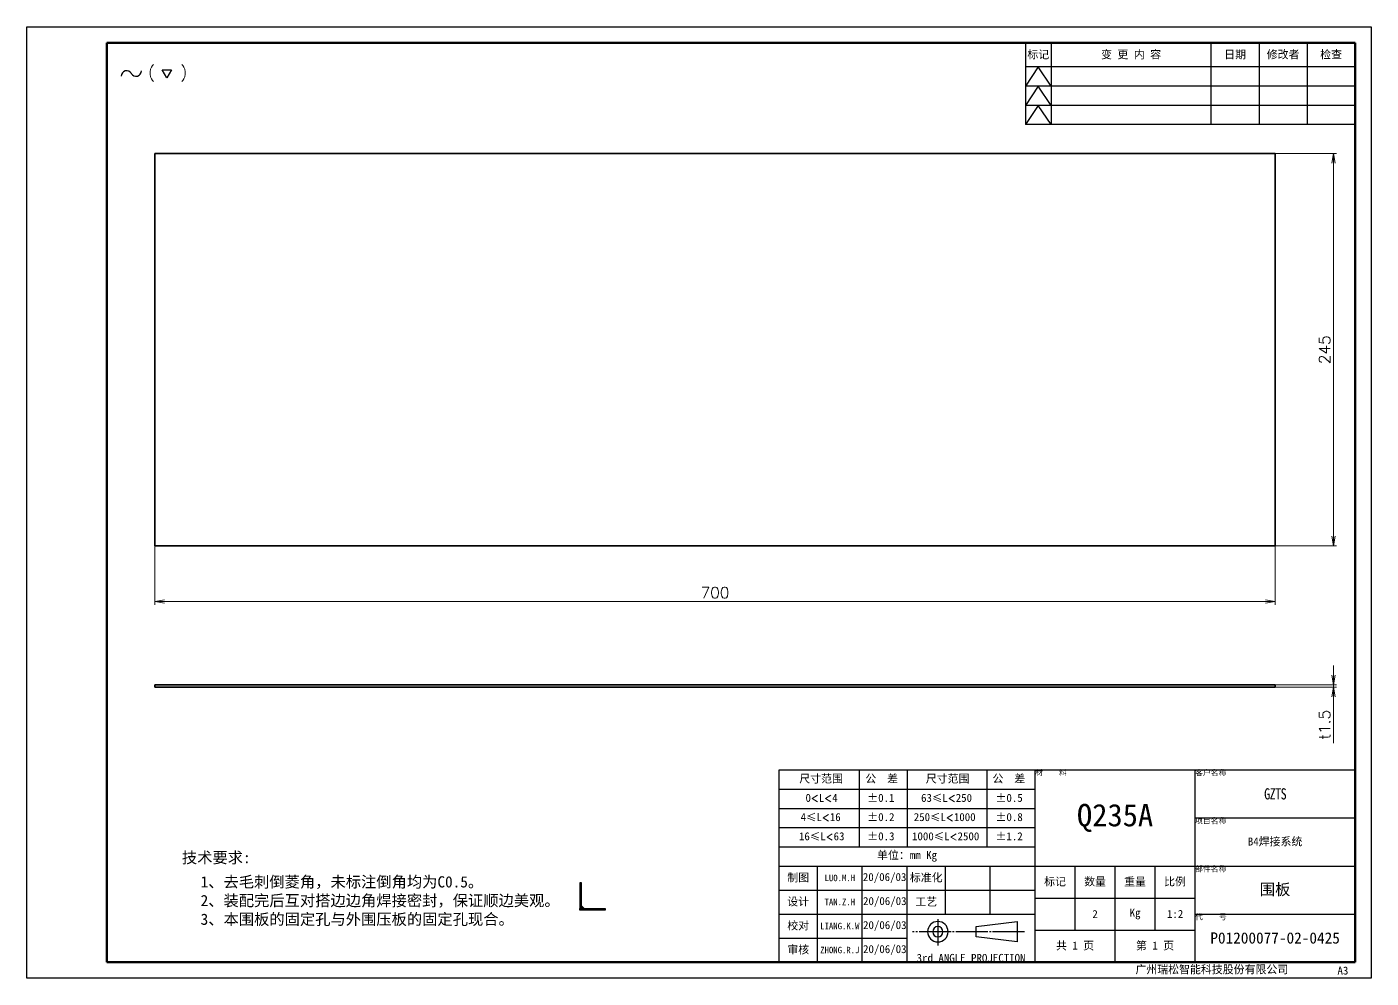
# Model space of a CAD drawing. Header units: millimetres. Extents: x -73083 to 81340, y -6859 to 6812.
# Drawn here: x 67759 to 68599, y -6850 to -6256 of the extents above; entities that cross this region are included whole.
import ezdxf

# ---------------------------------------------------------------- set-up
doc = ezdxf.new("R2010")
doc.units = ezdxf.units.MM
doc.linetypes.add('CENTER-HOKUTO', pattern=[23, 20, -1, 1, -1])
doc.layers.add('A3', color=7, linetype='Continuous', plot=False)
doc.layers.add('AM_VIS', color=7, linetype='Continuous', lineweight=50)
doc.layers.add('SOLID LINE', color=7, linetype='Continuous', lineweight=30)
doc.layers.add('title_frame', color=7, linetype='Continuous')
doc.layers.add('word_dim', color=253, linetype='Continuous')
doc.styles.get("Standard").update_dxf_attribs({"font": 'romans.shx', "bigfont": 'bigfont.shx'})
doc.dimstyles.new('STANDARD 1-2', dxfattribs={"dimscale": 2, "dimtxt": 3.5, "dimasz": 3, "dimexe": 1, "dimexo": 0, "dimgap": 1, "dimtad": 3, "dimdsep": 46, "dimtxsty": 'Standard', "dimblk1": 'OPEN', "dimblk2": 'OPEN', "dimsah": 1, "dimcen": 0, "dimclrd": 256, "dimclre": 256, "dimclrt": 3, "dimazin": 2, "dimtfac": 1, "dimtmove": 0, "dimatfit": 3, "dimldrblk": 'OPEN', "dimfxl": 0, "dimtolj": 1, "dimtzin": 0, "dimlwd": 13, "dimlwe": 13, "dimarcsym": 0})

# ---------------------------------------------------------------- blocks, each defined once
blk = doc.blocks.new('shiage0')
at = {"layer": 'word_dim', "color": 3, "linetype": 'Continuous'}
for centre, start, end in [((1.69, 0), 30, 180), ((4.61, 1.69), 210, 0)]:
    blk.add_arc(centre, 1.69, start, end, dxfattribs=at)
blk = doc.blocks.new('12')
at = {"layer": 'title_frame', "color": 3, "linetype": 'Continuous'}
blk.add_lwpolyline([(20.46, 3.03), (19.01, 5.53), (21.9, 5.53)], close=True, dxfattribs=at)
blk.add_blockref('shiage0', (6.23, 3.56), dxfattribs=at)
blk.add_text('(   )', height=3.5, dxfattribs=at).set_placement((14.64, 3.08))
blk = doc.blocks.new('_Open')
at = {"color": 0, "lineweight": -2}
for p, q in [((-1, 0.17), (0, 0)), ((-1, -0.17), (0, 0)), ((0, 0), (-1, 0))]:
    blk.add_line(p, q, dxfattribs=at)
blk = doc.blocks.new('*D687')
at = {"layer": 'DEFPOINTS', "color": 0, "linetype": 'Continuous', "ltscale": 5}
for p in [(67838.6, -6580.36), (68538.6, -6580.36), (68538.6, -6615.07)]:
    blk.add_point(p, dxfattribs=at)
at = {"layer": 'word_dim', "linetype": 'Continuous', "lineweight": 13, "ltscale": 5}
for p, q in [((67838.6, -6580.36), (67838.6, -6617.07)), ((68538.6, -6580.36), (68538.6, -6617.07)), ((67844.6, -6615.07), (68532.6, -6615.07))]:
    blk.add_line(p, q, dxfattribs=at)
at = {"layer": 'word_dim', "linetype": 'Continuous', "lineweight": 13, "ltscale": 5, "xscale": 6, "yscale": 6, "zscale": 6, "rotation": 180}
blk.add_blockref('_Open', (67838.6, -6615.07), dxfattribs=at)
at = {"layer": 'word_dim', "linetype": 'Continuous', "lineweight": 13, "ltscale": 5, "xscale": 6, "yscale": 6, "zscale": 6}
blk.add_blockref('_Open', (68538.6, -6615.07), dxfattribs=at)
at = {"layer": 'word_dim', "color": 3, "linetype": 'Continuous', "ltscale": 5, "insert": (68188.6, -6609.57), "char_height": 7, "attachment_point": 5}
blk.add_mtext('\\A1;700', dxfattribs=at)
blk = doc.blocks.new('*D688')
at = {"layer": 'DEFPOINTS', "color": 0, "linetype": 'Continuous', "ltscale": 5}
for p in [(68538.6, -6335.36), (68575.08, -6335.36), (68538.6, -6580.36)]:
    blk.add_point(p, dxfattribs=at)
at = {"layer": 'word_dim', "linetype": 'Continuous', "lineweight": 13, "ltscale": 5}
for p, q in [((68538.6, -6335.36), (68577.08, -6335.36)), ((68575.08, -6574.36), (68575.08, -6341.36)), ((68538.6, -6580.36), (68577.08, -6580.36))]:
    blk.add_line(p, q, dxfattribs=at)
at = {"layer": 'word_dim', "linetype": 'Continuous', "lineweight": 13, "ltscale": 5, "xscale": 6, "yscale": 6, "zscale": 6}
for p, rotation in [((68575.08, -6335.36), 90), ((68575.08, -6580.36), 270)]:
    blk.add_blockref('_Open', p, dxfattribs=dict(at, rotation=rotation))
at = {"layer": 'word_dim', "color": 3, "linetype": 'Continuous', "ltscale": 5, "insert": (68569.58, -6457.86), "char_height": 7, "attachment_point": 5, "rotation": 90}
blk.add_mtext('\\A1;245', dxfattribs=at)
blk = doc.blocks.new('*D689')
at = {"layer": 'DEFPOINTS', "color": 0, "linetype": 'Continuous', "ltscale": 5}
for p in [(68538.6, -6667.04), (68538.6, -6668.54), (68575.08, -6668.54)]:
    blk.add_point(p, dxfattribs=at)
at = {"layer": 'word_dim', "linetype": 'Continuous', "lineweight": 13, "ltscale": 5}
for p, q in [((68575.08, -6661.04), (68575.08, -6655.04)), ((68538.6, -6667.04), (68577.08, -6667.04)), ((68538.6, -6668.54), (68577.08, -6668.54)), ((68575.08, -6667.04), (68575.08, -6668.54)), ((68575.08, -6674.54), (68575.08, -6703.54))]:
    blk.add_line(p, q, dxfattribs=at)
at = {"layer": 'word_dim', "linetype": 'Continuous', "lineweight": 13, "ltscale": 5, "xscale": 6, "yscale": 6, "zscale": 6}
for p, rotation in [((68575.08, -6667.04), 270), ((68575.08, -6668.54), 90)]:
    blk.add_blockref('_Open', p, dxfattribs=dict(at, rotation=rotation))
at = {"layer": 'word_dim', "color": 3, "linetype": 'Continuous', "ltscale": 5, "insert": (68569.58, -6692.04), "char_height": 7, "attachment_point": 5, "rotation": 90}
blk.add_mtext('\\A1;{\\Fromans,bigfont|c134;t}1.5', dxfattribs=at)

msp = doc.modelspace()

# ---------------------------------------------------------------- hatches: boundary and pattern name
at = {"layer": 'word_dim', "linetype": 'Continuous', "ltscale": 5}
msp.add_hatch(color=3, dxfattribs=at).paths.add_polyline_path([(68105.27741, -6806.70979), (68106.88603, -6806.70979), (68105.27741, -6805.11483)])

# ---------------------------------------------------------------- linework, layer by layer
at = {"color": 7, "lineweight": 35}
for p, q in [((67838.60354, -6580.35825), (67838.60354, -6335.35822)), ((68538.60379, -6335.35822), (67838.60354, -6335.35822)), ((68538.60379, -6335.35822), (68538.60379, -6580.35825)), ((67838.60354, -6580.35825), (68538.60379, -6580.35825)), ((67838.60354, -6667.0378), (68538.60379, -6667.03976)), ((67838.60354, -6668.5378), (68538.60379, -6668.53976))]:
    msp.add_line(p, q, dxfattribs=at)
at = {"color": 7, "lineweight": 35, "ltscale": 0.0375}
for p, q in [((67838.60354, -6667.0378), (67838.60354, -6668.5378)), ((68538.60379, -6667.03976), (68538.60379, -6668.53976))]:
    msp.add_line(p, q, dxfattribs=at)
at = {"layer": 'A3', "linetype": 'Continuous'}
msp.add_lwpolyline([(67758.60952, -6256.2324), (68598.60952, -6256.2324), (68598.60952, -6850.2324), (67758.60952, -6850.2324)], close=True, dxfattribs=at)
at = {"layer": 'AM_VIS', "linetype": 'Continuous'}
for p, q in [((68588.60952, -6266.2324), (67808.60952, -6266.2324)), ((67808.60952, -6840.2324), (67808.60952, -6266.2324)), ((68588.60952, -6840.2324), (68588.60952, -6266.2324)), ((68588.60952, -6840.2324), (67808.60952, -6840.2324))]:
    msp.add_line(p, q, dxfattribs=at)
at = {"layer": 'title_frame', "linetype": 'Continuous'}
for p, q in [((68382.60952, -6266.2324), (68382.60952, -6317.2324)), ((68398.60952, -6266.2324), (68398.60952, -6317.2324)), ((68498.60952, -6317.2324), (68498.60952, -6266.2324)), ((68528.60952, -6266.2324), (68528.60952, -6317.2324)), ((68558.60952, -6266.2324), (68558.60952, -6317.2324)), ((68588.60952, -6317.2324), (68588.60952, -6266.2324)), ((68588.60952, -6281.2324), (68382.60952, -6281.2324)), ((68390.60952, -6281.2324), (68382.60952, -6293.2324)), ((68398.60952, -6293.2324), (68390.60952, -6281.2324)), ((68588.60952, -6293.2324), (68382.60952, -6293.2324)), ((68390.60952, -6293.2324), (68382.60952, -6305.2324)), ((68398.60952, -6305.2324), (68390.60952, -6293.2324)), ((68588.60952, -6305.2324), (68382.60952, -6305.2324)), ((68390.60952, -6305.2324), (68382.60952, -6317.2324)), ((68398.60952, -6317.2324), (68390.60952, -6305.2324)), ((68588.60952, -6317.2324), (68382.60952, -6317.2324)), ((68228.60952, -6720.2324), (68588.60952, -6720.2324)), ((68228.60952, -6840.2324), (68228.60952, -6720.2324)), ((68278.60952, -6720.2324), (68278.60952, -6768.2324)), ((68308.60952, -6720.2324), (68308.60952, -6768.2324)), ((68358.60952, -6768.2324), (68358.60952, -6720.2324)), ((68388.60952, -6840.2324), (68388.60952, -6720.2324)), ((68488.60952, -6840.2324), (68488.60952, -6720.2324)), ((68588.60952, -6840.2324), (68588.60952, -6720.2324)), ((68228.60952, -6732.2324), (68388.60952, -6732.2324)), ((68228.60952, -6744.2324), (68388.60952, -6744.2324)), ((68488.60952, -6750.2324), (68588.60952, -6750.2324)), ((68228.60952, -6756.2324), (68388.60952, -6756.2324)), ((68228.60952, -6768.2324), (68388.60952, -6768.2324)), ((68228.60952, -6780.2324), (68588.60952, -6780.2324)), ((68252.60952, -6840.2324), (68252.60952, -6780.2324)), ((68280.60952, -6840.2324), (68280.60952, -6780.2324)), ((68280.60952, -6840.2324), (68280.60952, -6780.2324)), ((68280.60952, -6840.2324), (68280.60952, -6780.2324)), ((68308.60952, -6840.2324), (68308.60952, -6780.2324)), ((68332.60952, -6810.2324), (68332.60952, -6780.2324)), ((68360.60952, -6810.2324), (68360.60952, -6780.2324)), ((68413.60952, -6820.2324), (68413.60952, -6780.2324)), ((68438.60952, -6840.2324), (68438.60952, -6780.2324)), ((68463.60952, -6820.2324), (68463.60952, -6780.2324)), ((68228.60952, -6795.2324), (68388.60952, -6795.2324)), ((68388.60952, -6800.2324), (68488.60952, -6800.2324)), ((68228.60952, -6810.2324), (68388.60952, -6810.2324)), ((68488.60952, -6810.2324), (68588.60952, -6810.2324)), ((68388.60952, -6820.2324), (68488.60952, -6820.2324)), ((68228.60952, -6825.2324), (68308.60952, -6825.2324)), ((68228.60952, -6840.2324), (68588.60952, -6840.2324)), ((68228.60952, -6840.2324), (68588.60952, -6840.2324))]:
    msp.add_line(p, q, dxfattribs=at)
at = {"layer": 'title_frame', "color": 2, "linetype": 'CENTER-HOKUTO'}
for p, q in [((68327.87849, -6813.39556), (68327.87849, -6829.93316)), ((68382.08969, -6821.26756), (68312.07369, -6821.26756))]:
    msp.add_line(p, q, dxfattribs=at)
at = {"layer": 'title_frame', "color": 3, "linetype": 'Continuous'}
for p, q in [((68351.87849, -6818.06756), (68377.47849, -6814.86756)), ((68351.87849, -6824.46756), (68351.87849, -6818.06756)), ((68377.47849, -6814.86756), (68377.47849, -6827.66756)), ((68377.47849, -6827.66756), (68351.87849, -6824.46756))]:
    msp.add_line(p, q, dxfattribs=at)
for radius in [6.4, 3.2]:
    msp.add_arc((68327.87849, -6821.26756), radius, 0, 359.98938268, dxfattribs=at)
at = {"layer": 'word_dim', "color": 3, "linetype": 'Continuous', "ltscale": 5}
for p, q in [((68104.07741, -6790.70979), (68104.07741, -6806.70979)), ((68105.27741, -6790.70979), (68104.07741, -6790.70979)), ((68105.27741, -6806.70979), (68105.27741, -6790.70979)), ((68104.07741, -6806.70979), (68105.27741, -6806.70979)), ((68104.07741, -6806.70979), (68120.07741, -6806.70979)), ((68104.07741, -6807.90979), (68104.07741, -6806.70979)), ((68120.07741, -6807.90979), (68104.07741, -6807.90979)), ((68105.27741, -6805.11483), (68106.88603, -6806.70979)), ((68105.27741, -6805.11483), (68106.88603, -6806.70979)), ((68106.88603, -6806.70979), (68105.27741, -6806.70979)), ((68120.07741, -6806.70979), (68120.07741, -6807.90979))]:
    msp.add_line(p, q, dxfattribs=at)

# ---------------------------------------------------------------- block references
at = {"layer": 'word_dim', "color": 3, "linetype": 'Continuous', "ltscale": 5, "xscale": 2, "yscale": 2, "zscale": 2}
msp.add_blockref('12', (67805.11825, -6294.14196), dxfattribs=at)

# ---------------------------------------------------------------- texts
at = {"layer": 'SOLID LINE', "ltscale": 0.5}
for s, insert, char_height, width, attachment_point in [('\\pt30;{\\fSimHei|b0|i0|c134|p2;\\C3;标记}', (68390.60952, -6273.7324), 5, 16, 5), ('\\pt30;{\\fSimHei|b0|i0|c134|p2;\\C3;变 更 内 容}', (68448.60952, -6273.7324), 5, 100, 5), ('\\pt30;{\\fSimHei|b0|i0|c134|p2;\\C3;日期}', (68513.60952, -6273.7324), 5, 30, 5), ('\\pt30;{\\fSimHei|b0|i0|c134|p2;\\C3;修改者}', (68543.60952, -6273.7324), 5, 30, 5), ('\\pt30;{\\fSimHei|b0|i0|c134|p2;\\C3;检查}', (68573.60952, -6273.7324), 5, 30, 5), ('{\\fSimHei|b0|i0|c134|p2;\\C3;材    料}', (68388.60952, -6720.2324), 3.5, 100, 1), ('\\pt21;{\\fSimHei|b0|i0|c134|p2;\\C3;客户名称}', (68488.60952, -6720.2324), 3.5, 100, 1), ('\\pt30;{\\fSimHei|b0|i0|c134|p2;\\C3;尺寸范围}', (68241.24944, -6723.17453), 5, 90.6030377, 1), ('\\pt30;{\\fSimHei|b0|i0|c134|p2;\\C3;公  差}', (68282.55692, -6723.17453), 5, 90.6030377, 1), ('\\pt30;{\\fSimHei|b0|i0|c134|p2;\\C3;尺寸范围}', (68320.34435, -6723.17453), 5, 90.6030377, 1), ('\\pt30;{\\fSimHei|b0|i0|c134|p2;\\C3;公  差}', (68362.02164, -6723.17453), 5, 90.6030377, 1), ('\\pt30;{\\fSimHei|b0|i0|c134|p2;\\C3;0\\Fromans,bigfont|c134;\\H0.9583x;<\\fSimHei|b0|i0|c134|p2;\\H1.044x;L\\Fromans,bigfont|c134;\\H0.9583x;<\\fSimHei|b0|i0|c134|p2;\\H1.044x;4}', (68245.17058, -6735.17453), 5, 90.6030377, 1), ('\\pt30;{\\fSimHei|b0|i0|c134|p2;\\C3;%%P0.1}', (68283.7742, -6735.17453), 5, 90.6030377, 1), ('\\pt30;{\\fSimHei|b0|i0|c134|p2;\\C3;63\\H0.9583x;≤\\H1.044x;L\\Fromans,bigfont|c134;\\H0.9579x;<\\fSimHei|b0|i0|c134|p2;\\H1.044x;250}', (68317.37688, -6735.17453), 5, 90.6030377, 1), ('\\pt30;{\\fSimHei|b0|i0|c134|p2;\\C3;%%P0.5}', (68363.91485, -6735.17453), 5, 90.6030377, 1), ('{\\fSimHei|b0|i0|c134|p2;\\W0.8;\\T0.9;\\C3;GZTS}', (68538.60952, -6735.2324), 7, 100, 5), ('\\pt84;{\\fSimHei|b0|i0|c134|p2;\\C3;Q235A}', (68438.60952, -6750.2324), 14, 100, 5), ('\\pt30;{\\fSimHei|b0|i0|c134|p2;\\C3;4\\H0.9583x;≤\\H1.043x;L\\Fromans,bigfont|c134;\\H0.9588x;<\\fSimHei|b0|i0|c134|p2;\\H1.043x;16}', (68242.10255, -6747.17453), 5, 90.6030377, 1), ('\\pt30;{\\fSimHei|b0|i0|c134|p2;\\C3;%%P0.2}', (68283.7742, -6747.17453), 5, 90.6030377, 1), ('\\pt30;{\\fSimHei|b0|i0|c134|p2;\\C3;250\\H0.9583x;≤\\H1.044x;L\\Fromans,bigfont|c134;\\H0.9579x;<\\fSimHei|b0|i0|c134|p2;\\H1.044x;1000}', (68312.8116, -6747.17453), 5, 90.6030377, 1), ('\\pt30;{\\fSimHei|b0|i0|c134|p2;\\C3;%%P0.8}', (68363.91485, -6747.17453), 5, 90.6030377, 1), ('\\pt21;{\\fSimHei|b0|i0|c134|p2;\\C3;项目名称}', (68488.60952, -6750.2324), 3.5, 100, 1), ('\\pt30;{\\fSimHei|b0|i0|c134|p2;\\C3;16\\H0.9583x;≤\\H1.044x;L\\Fromans,bigfont|c134;\\H0.9579x;<\\fSimHei|b0|i0|c134|p2;\\H1.044x;63}', (68241.07245, -6759.17453), 5, 90.6030377, 1), ('\\pt30;{\\fSimHei|b0|i0|c134|p2;\\C3;%%P0.3}', (68283.7742, -6759.17453), 5, 90.6030377, 1), ('\\pt30;{\\fSimHei|b0|i0|c134|p2;\\C3;%%P1.2}', (68363.91485, -6759.17453), 5, 90.6030377, 1), ('{\\fSimHei|b0|i0|c134|p2;\\C3;B4焊接系统}', (68538.60952, -6765.2324), 5, 100, 5), ('\\pt30;{\\fSimHei|b0|i0|c134|p2;\\C3;单位：mm Kg}', (68308.60952, -6774.2324), 5, 160, 5), ('\\pt42;{\\fSimHei|b0|i0|c134|p2;\\C3;技术要求:}', (67855.47586, -6771.4716), 7, 60.121052, 1), ('\\pt42;{\\fSimHei|b0|i0|c134|p2;\\C3;\\P\\pt126;1、去毛刺倒菱角，未标注倒角均为C0.5。\\P\\C6;2、装配完后互对搭边边角焊接密封，保证顺边美观。\\P\\pt84;3、本围板的固定孔与外围压板的固定孔现合。}', (67867.17451, -6774.95401), 7, 279.0694198, 1), ('\\pt30;{\\fSimHei|b0|i0|c134|p2;\\C3;制图}', (68240.60952, -6787.7324), 5, 24, 5), ('\\pt288;{\\fSimHei|b0|i0|c134|p2;\\H0.8x;\\C3;LUO.M.H}', (68266.60952, -6787.7324), 5, 28, 5), ('\\pt60;{\\fSimHei|b0|i0|c134|p2;\\C3;20/06/03}', (68294.60952, -6787.7324), 5, 28, 5), ('\\pt30;{\\fSimHei|b0|i0|c134|p2;\\C3;标准化}', (68320.60952, -6787.7324), 5, 24, 5), ('\\pt30;{\\fSimHei|b0|i0|c134|p2;\\C3;标记}', (68401.10952, -6790.2324), 5, 25, 5), ('\\pt30;{\\fSimHei|b0|i0|c134|p2;\\C3;数量}', (68426.10952, -6790.2324), 5, 25, 5), ('\\pt30;{\\fSimHei|b0|i0|c134|p2;\\C3;重量}', (68451.10952, -6790.2324), 5, 25, 5), ('\\pt30;{\\fSimHei|b0|i0|c134|p2;\\C3;比例}', (68476.10952, -6790.2324), 5, 25, 5), ('\\pt21;{\\fSimHei|b0|i0|c134|p2;\\C3;部件名称}', (68488.60952, -6780.2324), 3.5, 100, 1), ('{\\fSimHei|b0|i0|c134|p2;\\C3;围板}', (68538.60952, -6795.2324), 7, 100, 5), ('\\pt30;{\\fSimHei|b0|i0|c134|p2;\\C3;设计}', (68240.60952, -6802.7324), 5, 24, 5), ('\\pt288;{\\fSimHei|b0|i0|c134|p2;\\H0.8x;\\C3;TAN.Z.H}', (68266.60952, -6802.7324), 5, 28, 5), ('\\pt60;{\\fSimHei|b0|i0|c134|p2;\\C3;20/06/03}', (68294.71079, -6802.7324), 5, 27.7974572, 5), ('\\pt30;{\\fSimHei|b0|i0|c134|p2;\\C3;工艺}', (68320.60952, -6802.7324), 5, 24, 5), ('\\pt30;{\\fSimHei|b0|i0|c134|p2;\\C3;2}', (68426.10952, -6810.2324), 5, 25, 5), ('\\pt30;{\\fSimHei|b0|i0|c134|p2;\\C3;Kg}', (68451.10952, -6810.2324), 5, 25, 5), ('\\pt30;{\\fSimHei|b0|i0|c134|p2;\\C3;1:2}', (68476.10952, -6810.2324), 5, 25, 5), ('\\pt21;{\\fSimHei|b0|i0|c134|p2;\\C3;代    号}', (68488.60952, -6810.2324), 3.5, 100, 1), ('\\pt30;{\\fSimHei|b0|i0|c134|p2;\\C3;校对}', (68240.60952, -6817.7324), 5, 24, 5), ('\\pt288;{\\fSimHei|b0|i0|c134|p2;\\H0.8x;\\C3;LIANG.K.W}', (68266.60952, -6817.7324), 5, 28, 5), ('\\pt60;{\\fSimHei|b0|i0|c134|p2;\\C3;20/06/03}', (68294.71079, -6817.7324), 5, 27.7974572, 5), ('\\pt30;{\\fSimHei|b0|i0|c134|p2;\\C3;审核}', (68240.60952, -6832.7324), 5, 24, 5), ('\\pt30;{\\fSimHei|b0|i0|c134|p2;\\C3;共 1 页}', (68413.60952, -6830.2324), 5, 50, 5), ('\\pt30;{\\fSimHei|b0|i0|c134|p2;\\C3;第 1 页}', (68463.60952, -6830.2324), 5, 50, 5), ('{\\fSimHei|b0|i0|c134|p2;\\C3;P01200077-02-0425}', (68538.60952, -6825.2324), 7, 100, 5), ('\\pt288;{\\fSimHei|b0|i0|c134|p2;\\H0.8x;\\C3;ZHONG.R.J}', (68266.60952, -6832.7324), 5, 28, 5), ('\\pt60;{\\fSimHei|b0|i0|c134|p2;\\C3;20/06/03}', (68294.71079, -6832.7324), 5, 27.7974572, 5), ('{\\fSimHei|b0|i0|c134|p2;\\C3;3rd ANGLE PROJECTION}', (68348.60952, -6840.2324), 5, 80, 8), ('\\pt30;{\\fSimHei|b0|i0|c134|p2;\\C3;广州瑞松智能科技股份有限公司}', (68451.34674, -6842.30336), 5, 157.1236163, 1), ('\\pt30;{\\fSimHei|b0|i0|c134|p2;\\C3;A3}', (68577.58726, -6843.02721), 5, 157.1236163, 1)]:
    msp.add_mtext(s, dxfattribs=dict(at, insert=insert, char_height=char_height, width=width, attachment_point=attachment_point))
at = {"layer": 'SOLID LINE', "ltscale": 0.5, "insert": (68311.7142, -6759.17453), "char_height": 5, "width": 90.6030377, "attachment_point": 1, "line_spacing_factor": 0.72}
msp.add_mtext('\\pt30;{\\fSimHei|b0|i0|c134|p2;\\C3;1000\\H0.9583x;≤\\H1.044x;L\\Fromans,bigfont|c134;\\H0.9579x;<\\fSimHei|b0|i0|c134|p2;\\H1.044x;2500}', dxfattribs=at)

# ---------------------------------------------------------------- dimensions: what is measured, and where the dimension line sits
at = {"layer": 'word_dim', "linetype": 'Continuous', "ltscale": 5}
dim = msp.add_linear_dim(base=(68575.08389, -6335.35822), p1=(68538.60379, -6580.35825), p2=(68538.60379, -6335.35822), angle=90, dimstyle='STANDARD 1-2', dxfattribs=at)
dim.commit()
dim.dimension.update_dxf_attribs({"geometry": '*D688', "text_midpoint": (68569.58389, -6457.85823)})
dim = msp.add_linear_dim(base=(68538.60379, -6615.06531), p1=(67838.60354, -6580.35825), p2=(68538.60379, -6580.35825), dimstyle='STANDARD 1-2', dxfattribs=at)
dim.commit()
dim.dimension.update_dxf_attribs({"geometry": '*D687', "text_midpoint": (68188.60367, -6609.56531)})
dim = msp.add_linear_dim(base=(68575.08389, -6668.53976), p1=(68538.60379, -6667.03976), p2=(68538.60379, -6668.53976), angle=90, text='{\\Fromans,bigfont|c134;t}<>', dimstyle='STANDARD 1-2', dxfattribs=at)
dim.commit()
dim.dimension.update_dxf_attribs({"geometry": '*D689', "text_midpoint": (68569.58389, -6692.03976)})

doc.saveas('drawing.dxf')
